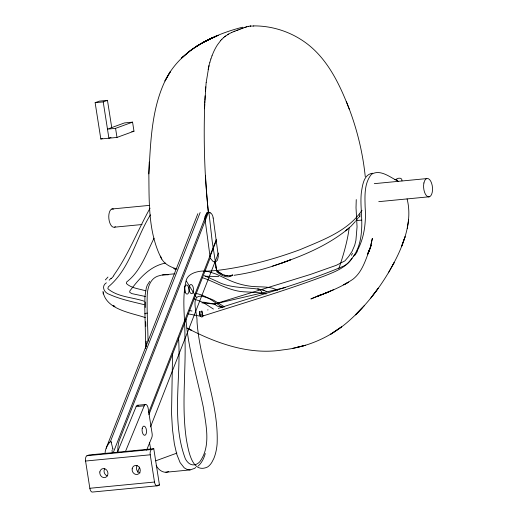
<?xml version="1.0" encoding="UTF-8"?>
<svg xmlns="http://www.w3.org/2000/svg" width="518" height="518" viewBox="0 0 518 518"><rect width="100%" height="100%" fill="white"/><g stroke="black" fill="none" stroke-linecap="round" stroke-linejoin="round"><path stroke-width="0.78" d="M242.502 27.214C212.127 34.991 180.717 50.214 165.818 79.351C151.444 108.527 150.641 142.023 148.841 173.886C149.21 202.473 148.077 233.068 161.72 259.11M145.293 301.994L145.293 307.485M201.865 310.981C204.163 321.665 199.242 316.071 199.98 311.441M187.529 328.328C216.699 343.447 249.663 355.348 282.957 349.87C307.122 347.28 330.342 337.354 348.575 321.218C369.451 302.797 386.078 279.778 398.051 254.694C406.06 237.458 411.94 217.864 407.077 198.88M204.591 108.786L204.707 103.963M204.584 107.582L204.558 109.997A392.573 187.542 84.5 0 0 205.322 174.572L205.575 177.409M149.255 162.05L148.841 173.886M204.668 106.371L204.798 101.554M204.798 102.752L206.164 82.388M204.895 100.343L205.122 95.811M360.016 213.947L359.816 217.074L359.233 215.838M356.255 199.585L356.021 207.757L357.057 226.897L355.898 240.494L354.688 245.312L352.026 251.431L348.692 256.475L344.891 260.891L336.311 265.3L310.522 274.417L214.426 304.066L201.819 302.842M205.413 91.297L205.769 86.81M401.987 180.879C402.486 177.15 397.643 177.81 395.778 179.526M349.236 227.499C347.442 241.485 343.402 255.115 338.895 268.447M206.209 82.381L208.981 65.605A70.668 33.761 84.5 0 1 209.874 62.212M407.271 228.399L408.67 219.354M205.044 216.679L206.552 213.358A4.079 3.62 78.6 0 1 207.666 212.645A3.6 3.192 77.5 0 1 208.359 212.471L208.307 211.966A379.409 181.255 84.5 0 1 205.691 180.251M199.825 312.043L199.793 312.212A4.746 3.341 -86.3 0 0 199.78 314.64M208.139 69.613L209.026 65.598M209.913 62.205L210.878 58.942M205.283 453.535C203.975 458.165 201.891 462.775 198.219 466.012M210.917 58.942L211.991 55.821M109.13 442.987L107.077 446.14L105.704 449.553A14.452 13.999 74.7 0 0 105.588 449.935L105.581 450.032A11.642 11.59 6.5 0 0 105.109 453.276M106.125 448.264L197.837 213.727M110.321 441.802L200.168 212.484M113.319 452.492L207.2 212.322M215.125 262.354L214.983 261.817A3.652 3.231 73.3 0 1 214.264 261.817A3.995 3.529 72.1 0 1 213.034 261.415L210.709 258.741A7.11 6.151 70.3 0 1 210.107 257.025L204.999 219.01L207.556 212.471M208.579 212.076L119.14 440.889A19.47 9.298 84.5 0 0 117.877 452.486M148.53 412.943L216.304 239.569M210.049 256.598L216.207 240.857M148.919 414.633L209.958 258.463M150.518 426.897L218.479 253.03M212.03 55.814L213.202 52.849A76.185 36.396 84.5 0 1 217.366 44.975L220.551 40.728M117.405 452.22L136.143 406.598A4.623 2.208 84.5 0 1 138.623 405.743M125.486 451.437L144.224 405.814A4.623 2.208 84.5 0 1 146.38 404.7A4.623 2.208 84.5 0 1 148.154 408.313L152.104 433.534A4.623 2.208 84.5 0 1 151.78 437.58L146.626 450.123M137.535 472.254L139.659 467.087M368.499 251.657L371.264 245.267L367.502 254.325L370.189 248.245L372.325 238.52L370.189 248.245L367.832 253.911L369.722 249.313C365.611 259.842 362.347 271.769 353.127 279.092C342.191 286.7 329.675 291.582 317.34 296.4L333.728 289.64M150.44 214.853C135.651 238.384 130.445 268.454 108.307 286.868L107.854 288.707C117.664 297.138 132.284 297.131 144.133 301.198M154.086 238.163C146.309 253.522 140.825 270.972 126.696 281.96L126.379 283.54C131.494 288.325 139.187 288.727 145.603 290.831M150.071 208.132C137.704 230.368 128.47 254.616 113.707 275.362M357.135 250.9C364.504 237.607 366.194 221.944 365.138 206.986C364.86 195.946 364.07 183.307 371.451 174.294C380.445 168.881 390.183 177.376 398.2 181.274M388.37 272.85L394.094 262.691L392.845 264.899M361.991 210.269C347.986 231.229 322.416 240.125 300.187 249.605C273.206 259.583 245.189 267.113 216.589 270.487L216.433 269.949M354.694 254.798L353.399 256.617M356.811 219.703L358.56 217.301M372.785 295.448L378.328 288.157L370.558 298.349M149.734 281.352L147.242 285.25L146.303 287.95L144.962 296.309L144.742 306.313L145.785 348.62M352.078 258.333C345.856 267.553 335.062 271.782 325.129 275.712C284.991 290.812 243.803 302.939 202.965 315.98M188.034 313.837L200.427 316.226L202.506 313.791M355.38 221.477L351.068 226.178L345.635 230.834L348.485 228.509M220.513 40.734L221.911 39.245M364.62 305.335L355.419 314.918L362.004 308.106M111.014 278.328L109.168 280.206M221.872 39.245L223.789 37.484M106.365 282.796C100.829 286.253 104.319 293 109.479 294.412C120.448 299.352 132.349 301.741 143.978 304.616M346.905 229.804C325.207 247.17 298.75 257.517 272.585 266.084M223.75 37.49L225.725 35.956M232.835 275.006C229.196 278.321 223.789 276.56 220.137 274.229A72.876 34.79 84.5 0 1 216.938 271.95L212.199 241.394L208.858 211.959M224.715 36.7L228.678 34.039A147.054 70.254 84.5 0 1 231.229 32.712L231.779 32.466M197.941 45.513L195.493 47.002L203.865 42.029L212.49 37.833C203.904 41.628 195.791 46.419 188.345 52.13C196.121 46.154 204.662 41.278 213.623 37.322L205.031 41.427M227.706 34.635L228.716 34.033M203.03 42.502L211.609 38.241L210.968 38.559M206.527 40.695L216.394 36.092L208.223 39.886M231.74 32.472L233.061 31.896M232.621 274.89L229.979 275.79M328.263 292.061L330.264 291.174L324.767 293.505M320.247 294.891L310.884 298.957L326.754 292.676M237.25 30.297L237.691 30.115M233.288 31.786L234.622 31.255M237.283 30.29L237.147 30.335A24.191 11.558 84.5 0 1 236.81 30.465L236.681 30.51M237.658 30.122L237.995 29.999M234.33 31.358L235.01 31.099M241.077 28.794L240.015 29.202M241.045 28.794L241.485 28.632M239.607 29.358L240.048 29.196M241.453 28.632L241.893 28.471M238.066 29.96L239.232 29.52M239.193 29.52L239.64 29.358M241.861 28.471L242.307 28.309M242.275 28.315L242.715 28.153M234.978 31.106L235.664 30.853M242.683 28.153L243.13 27.991M281.999 263.034L290.708 259.732C272.455 266.867 253.522 272.539 234.084 275.285M243.097 27.998L246.853 26.748M132.563 122.144L115.566 128.347L107.485 129.131L124.482 122.928L132.563 122.144L133.987 131.222L116.99 137.425L100.822 138.986L95.137 102.681L99.385 101.127L107.466 100.35L111.733 127.577M95.137 102.681L103.218 101.904L107.466 100.35M100.822 138.986L102.24 138.468M111.027 137.432L108.903 138.209L103.218 101.904M86.985 455.73L89.115 454.953L153.775 448.705L159.46 485.016L157.336 485.787L92.677 492.035A4.623 2.208 84.5 0 1 89.841 488.273L85.574 461.039A4.623 2.208 84.5 0 1 86.985 455.73L151.651 449.482L153.775 448.705M155.672 460.852L176.923 453.095M244.36 27.538L245.189 27.26M168.745 471.542C163.682 473.951 158.385 469.936 156.177 465.475M165.527 263.079C149.508 266.174 139.206 278.813 129.824 290.954L129.681 292.256L131.74 293.596L145.454 296.497M236.713 30.504L236.286 30.633M218.324 308.404C260.308 294.535 303.399 283.365 344.081 265.889C348.025 263.934 350.55 260.25 353.108 256.824C358.657 249.326 360.878 239.983 361.499 230.808C362.645 218.072 359.984 205.322 361.35 192.599C362.483 185.496 363.681 174.165 372.682 173.239M245.985 26.994L248.53 26.347M297.151 347.293L305.691 345.241L292.625 348.374M285.321 287.535L214.426 304.066L203.483 302.13M248.498 26.347L250.647 26.036M207.576 309.965L208.087 309.874M215.035 261.81L216.33 261.331L217.463 260.153L218.337 256.378L213.202 218.046M165.838 472.254L190.087 469.917L194.399 468.453A40.339 19.257 84.5 0 0 195.752 467.469M394.936 179.422L396.846 179.714L397.766 181.417M250.194 26.081L250.544 26.049M216.343 270.513L216.485 270.5A80.264 38.319 84.5 0 0 219.522 272.662L221.607 273.847M215.909 270.558L204.565 271.354M131.779 131.436L133.987 131.222M111.823 209.007L149.67 205.355M374.307 183.657L426.644 178.606M114.666 227.162L142.042 224.521M378.762 201.657L429.487 196.756M162.438 274.987L174.954 273.776M137.626 405.264L145.707 404.48M136.143 406.598L144.224 405.814M85.574 461.039L150.233 454.798A4.623 2.208 84.5 0 1 151.651 449.482M89.841 488.273L154.5 482.025A4.623 2.208 84.5 0 0 157.336 485.787M157.692 485.185L159.46 485.016M355.898 220.577L361.674 220.124M230.024 275.783L225.919 275.557M250.615 26.042L253.788 26.062M110.567 441.712L110.833 441.809A2.111 1.392 -36.8 0 1 111.046 442.094L111.085 442.197M218.654 276.489L205.102 276.243M253.483 25.9C270.759 25.732 288.014 30.925 302.402 40.456C326.418 56.235 339.322 83.268 349.3 109.253M190.087 469.917L187.127 469.496L184.214 467.825L180.089 462.587L176.742 454.195L174.372 443.952L172.462 429.364L171.536 413.351L172.364 365.449A265.961 126.975 84.5 0 0 172.462 355.853L172.462 353.444M168.266 274.786L163.895 274.805A100.654 48.051 84.5 0 0 159.505 275.647C149.547 277.816 147.08 289.096 147.17 297.824C146.859 312.328 147.844 326.819 148.038 341.323M223.271 307.303L217.443 306.216L214.426 304.066M266.116 293.946C259.563 292.353 252.745 292.294 246.044 291.887C230.283 291.738 216.964 282.621 202.525 277.713M261.648 289.679C246.626 286.894 230.575 288.824 216.647 281.222M227.318 275.803L224.598 275.175M189.62 310.56L191.984 311.027M145.37 317.618C131.313 312.762 105.633 309.628 102.991 291.323M196.057 293.441C206.054 295.474 214.361 301.78 222.475 307.601M193.933 298.86L203.134 302.473L213.448 309.058M176.929 268.939C170.182 267.12 162.555 263.364 160.567 256.099M262.011 289.581L266.822 291.563M224.65 275.175L222.578 274.359M262.438 289.918L263.999 290.566M204.228 275.589L211.409 278.872M216.123 280.989L211.933 279.111M186.94 328.049L191.226 330.083L187.613 328.341M221.555 273.854L222.623 274.359M173.672 268.538L175.744 269.574M113.125 305.497L114.944 306.559L113.74 305.847M210.496 212.989L210.282 212.866A3.704 3.296 78.2 0 0 208.411 212.458L208.359 211.959A379.409 181.216 84.5 0 1 205.743 180.251L205.523 177.415M220.59 273.284L219.574 272.656A80.264 38.313 84.5 0 1 216.589 270.487M277.629 290.3C268.92 285.457 258.43 287.665 248.951 286.007A277.428 132.446 84.5 0 1 229.448 280.303L215.967 274.016L207.951 271.477A105.834 50.524 84.5 0 0 200.013 271.283C194.231 272.17 187.16 274.734 185.936 281.28C181.818 299.372 185.14 318.117 184.907 336.435C186.24 371.011 181.209 405.808 186.493 440.183C188.416 450.174 192.003 474.171 207.459 467.035A34.46 16.453 84.5 0 0 211.707 462.58L213.759 458.644A36.681 17.508 84.5 0 0 217.12 443.971C218.861 402.143 199.87 363.027 197.015 321.594C197.63 313.086 187.827 290.326 206.572 297.61A127.072 60.664 84.5 0 1 213.578 300.181L224.598 306.941M200.576 316.485L200.57 316.472A7.077 5.769 -51.5 0 1 200.414 316.239M186.357 281.086L196.244 297.112M346.257 101.392C356.144 125.414 362.619 150.887 365.268 176.729M111.312 442.78L112.859 448.86M200.013 315.345L199.819 314.627M202.473 314.368L202.68 315.093A4.099 0.874 78 0 0 202.888 315.676M150.68 449.132L149.527 442.663M216.388 269.405L216.136 268.33M216.336 269.412L216.485 269.949M215.941 267.243L216.09 267.78M216.038 267.787L216.187 268.324M215.993 267.243L215.65 265.617M215.456 264.53L215.605 265.074M215.553 265.074L215.702 265.611M112.93 449.235L112.95 449.326A14.452 4.513 86.8 0 0 112.801 448.951M215.507 264.53L215.171 262.904M215.074 262.361L215.223 262.898M115.566 128.347L116.99 137.425M150.233 454.798L154.5 482.025M103.095 292.676L103.27 293.978M185.923 319.127C188.325 349.119 197.177 377.9 203.315 407.2C205.905 424.915 211.273 446.186 199.741 461.823A34.479 16.459 84.5 0 1 196.257 464.296C193.311 465.695 189.763 464.575 187.71 462.16A18.777 8.961 84.5 0 1 185.308 458.676C170.972 420.085 181.358 377.596 178.529 337.548M204.96 218.564L204.999 219.01M205.698 179.539L205.614 178.121M205.484 176.709L205.4 175.291M145.675 321.736L145.811 326.288M146.212 341.245L146.309 346.438M107.291 475.906A4.623 4.027 69.9 0 1 104.759 468.609M140.022 472.895A4.623 4.027 69.9 0 1 137.089 465.488M145.26 313.889A4.623 0.57 -1.7 0 1 147.248 313.105M257.588 288.908A4.623 4.027 -80.8 0 1 261.797 293.11M184.369 287.147A4.623 2.208 84.5 0 1 184.809 292.579M111.402 441.802A11.869 6.883 -63.6 0 1 111.687 442.353M112.017 450.259A11.642 3.95 87.4 0 1 112.296 452.784M108.916 442.845A11.869 11.182 -6.3 0 1 109.492 442.158M109.771 442.191A2.111 1.548 -32.5 0 1 110.192 441.822M210.58 212.859A6.604 5.976 80.5 0 1 213.118 218.046M204.986 218.564A8.184 7.103 81 0 1 205.063 216.686M115.417 226.729A9.24 4.409 84.5 0 1 108.877 218.751A9.24 4.409 84.5 0 1 113.487 209.071M113.831 275.77A128.555 66.22 -89.6 0 1 111.117 278.71M107.951 277.052A123.29 67.366 85.2 0 1 105.348 279.901M202.739 315.669A7.077 0.57 61.3 0 1 202.855 315.902M352.551 253.431A131.637 50.848 86.8 0 1 351.314 255.29M357.349 251.405A125.719 55.083 78.4 0 1 354.869 255.238M200.602 316.381A4.552 2.927 88.6 0 1 200.336 315.889A4.248 2.914 -87.7 0 1 200.039 315.326M199.78 312.024A3.587 2.435 -86.1 0 1 199.942 311.415M201.852 311.752A3.587 0.997 76.3 0 1 201.787 311.13M202.421 314.445A4.746 1.081 77.6 0 1 201.897 311.927M203.101 316.058A4.552 1.159 79.5 0 1 202.92 315.566M405.05 236.81L401.534 246.587L405.05 236.81M169.528 73.038L164.957 80.996L170.37 71.607L169.528 73.038M182.86 56.954L181.527 58.1L189.53 51.237L182.86 56.954M341.511 326.884L330.29 334.479L341.511 326.884M348.497 282.135L343.842 284.783L348.497 282.135M218.065 35.366L210.191 38.967L218.065 35.366M142.23 428.347A4.623 2.208 84.5 0 0 144.619 435.308A4.623 2.208 84.5 0 0 146.07 428.457A4.623 2.208 84.5 0 0 142.23 428.347M132.155 468.822A4.623 4.027 69.9 0 0 137.639 474.365A4.623 4.027 69.9 0 0 138.811 466.731A4.623 4.027 69.9 0 0 132.155 468.822M99.825 471.95A4.623 4.027 69.9 0 0 105.303 477.486A4.623 4.027 69.9 0 0 106.481 469.852A4.623 4.027 69.9 0 0 99.825 471.95M189.193 286.901A4.623 2.208 84.5 0 0 191.705 293.7A4.623 2.208 84.5 0 0 193.013 286.694A4.623 2.208 84.5 0 0 189.193 286.901M184.68 287.257A4.623 2.208 84.5 0 0 187.127 294.14A4.623 2.208 84.5 0 0 188.513 287.212A4.623 2.208 84.5 0 0 184.68 287.257M423.912 182.971A9.24 4.409 84.5 0 0 428.69 196.892A9.24 4.409 84.5 0 0 431.591 183.184A9.24 4.409 84.5 0 0 423.912 182.971"/></g></svg>
